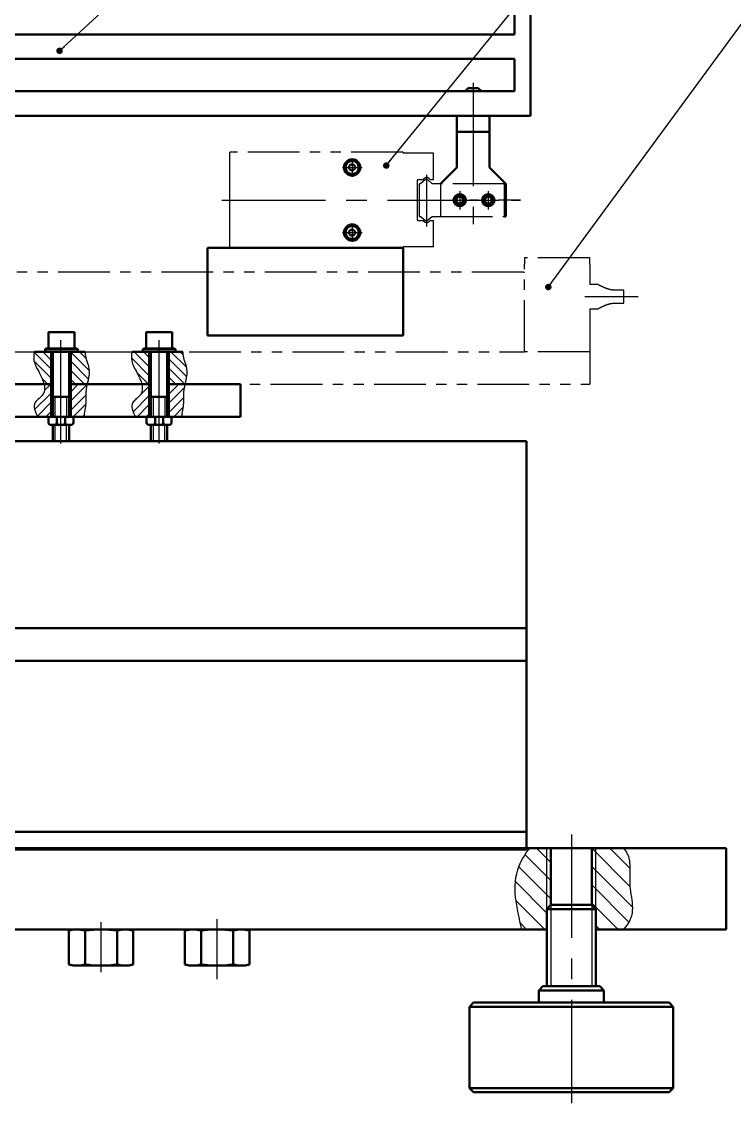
# Model space of a CAD drawing. Header units: millimetres. Extents: x 0 to 1189, y 0 to 841.
# Drawn here: x 512.4 to 599.9, y 552.1 to 686.2 of the extents above; entities that cross this region are included whole.
import ezdxf

# ---------------------------------------------------------------- set-up
doc = ezdxf.new("R2010")
doc.units = ezdxf.units.MM
doc.linetypes.add('CENTERX2', pattern=[20.32, 12.7, -2.54, 2.54, -2.54])
doc.linetypes.add('PHANTOM', pattern=[12.7, 6.35, -1.27, 1.27, -1.27, 1.27, -1.27])
for name, color, linetype in [('中心线', 1, 'CENTERX2'), ('剖面线', 6, 'Continuous'), ('双点划线', 2, 'PHANTOM'), ('符号', 4, 'Continuous')]:
    doc.layers.add(name, color=color, linetype=linetype)
doc.layers.add('粗实线', color=255, linetype='Continuous', lineweight=50)
doc.dimstyles.new('SLDDIMSTYLE1', dxfattribs={"dimtxt": 0.18, "dimasz": 0.8, "dimexe": 0, "dimexo": 0.0625, "dimgap": 0, "dimtad": 0, "dimtih": 1, "dimtoh": 1, "dimdec": 0, "dimrnd": 1e-09, "dimzin": 0, "dimdsep": 46, "dimtxsty": 'Standard', "dimblk1": 'DOT', "dimblk2": 'DOT', "dimsah": 1, "dimcen": 0.09, "dimadec": 0, "dimazin": 0, "dimtfac": 0.8, "dimtdec": 0, "dimtofl": 0, "dimtmove": 0, "dimatfit": 3, "dimldrblk": 'DOT', "dimfxl": 0, "dimfrac": 2, "dimtolj": 1, "dimtzin": 0, "dimarcsym": 0})

# ---------------------------------------------------------------- blocks, each defined once
blk = doc.blocks.new('_Dot')
at = {"color": 0, "linetype": 'ByBlock', "lineweight": -2}
blk.add_line((-0.5, 0), (-1, 0), dxfattribs=at)
at = {"color": 0, "linetype": 'ByBlock', "const_width": 0.5}
blk.add_lwpolyline([(-0.25, 0, 1), (0.25, 0, 1)], format="xyb", close=True, dxfattribs=at)

msp = doc.modelspace()

# ---------------------------------------------------------------- hatches: boundary and pattern name
at = {"layer": '剖面线'}
h = msp.add_hatch(dxfattribs=at)
h.set_pattern_fill('ANSI31', color=256, angle=90, style=0)
edge = h.paths.add_edge_path(flags=0)
edge.add_line((561.3907, 666.5286), (561.3907, 666.1789))
edge.add_spline(control_points=[(561.3907, 666.1789), (561.616, 666.2791), (561.8224, 666.4466), (561.9743, 666.6417)], knot_values=[0.80583317, 0.80583317, 0.80583317, 0.80583317, 0.8376201, 0.8376201, 0.8376201, 0.8376201], weights=[1, 1, 1, 1], degree=3, periodic=0)
edge.add_line((561.9743, 666.6417), (561.5038, 666.6417))
edge.add_line((561.5038, 666.6417), (561.3907, 666.5286))
h = msp.add_hatch(dxfattribs=at)
h.set_pattern_fill('ANSI31', color=256, scale=0.25, angle=90)
edge = h.paths.add_edge_path()
edge.add_line((516.0163, 645.7066), (513.9565, 645.7066))
edge.add_spline(control_points=[(513.9565, 645.7066), (513.876, 645.3225), (513.7961, 644.4063), (514.5418, 643.2412), (515.0487, 642.1628), (515.1559, 641.7066)], knot_values=[1.10109059, 1.10109059, 1.10109059, 1.10109059, 2.25724604, 3.93174235, 5.25142402, 5.25142402, 5.25142402, 5.25142402], degree=3, periodic=0)
edge.add_line((515.1559, 641.7066), (516.0163, 641.7066))
edge.add_line((516.0163, 641.7066), (516.0163, 645.7066))
edge = h.paths.add_edge_path()
edge.add_spline(control_points=[(520.4362, 641.7066), (520.5834, 642.3577), (520.9189, 643.6099), (520.1609, 644.9171), (520.1873, 645.5968), (520.2005, 645.7066)], knot_values=[1.51377028, 1.51377028, 1.51377028, 1.51377028, 3.4751357, 5.25940691, 5.60296628, 5.60296628, 5.60296628, 5.60296628], degree=3, periodic=0)
edge.add_line((520.2005, 645.7066), (518.4163, 645.7066))
edge.add_line((518.4163, 645.7066), (518.4163, 641.7066))
edge.add_line((518.4163, 641.7066), (520.4362, 641.7066))
h = msp.add_hatch(dxfattribs=at)
h.set_pattern_fill('ANSI31', color=256, scale=0.25, angle=90)
edge = h.paths.add_edge_path()
edge.add_line((528.0733, 645.7066), (525.9531, 645.7066))
edge.add_spline(control_points=[(525.9531, 645.7066), (525.8726, 645.3225), (525.7928, 644.4063), (526.5385, 643.2412), (527.0453, 642.1628), (527.1525, 641.7066)], knot_values=[1.10109059, 1.10109059, 1.10109059, 1.10109059, 2.25724604, 3.93174235, 5.25142402, 5.25142402, 5.25142402, 5.25142402], degree=3, periodic=0)
edge.add_line((527.1525, 641.7066), (528.0733, 641.7066))
edge.add_line((528.0733, 641.7066), (528.0733, 645.7066))
edge = h.paths.add_edge_path()
edge.add_spline(control_points=[(532.4328, 641.7066), (532.58, 642.3577), (532.9155, 643.6099), (532.1575, 644.9171), (532.184, 645.5968), (532.1972, 645.7066)], knot_values=[1.51377028, 1.51377028, 1.51377028, 1.51377028, 3.4751357, 5.25940691, 5.60296628, 5.60296628, 5.60296628, 5.60296628], degree=3, periodic=0)
edge.add_line((532.1972, 645.7066), (530.4733, 645.7066))
edge.add_line((530.4733, 645.7066), (530.4733, 641.7066))
edge.add_line((530.4733, 641.7066), (532.4328, 641.7066))
h = msp.add_hatch(dxfattribs=at)
h.set_pattern_fill('ANSI31', color=256, scale=0.25)
edge = h.paths.add_edge_path()
edge.add_line((516.0163, 641.7066), (515.1559, 641.7066))
edge.add_spline(control_points=[(515.1559, 641.7066), (515.1595, 641.6911), (515.163, 641.6757), (515.1664, 641.6603)], knot_values=[5.25142402, 5.25142402, 5.25142402, 5.25142402, 5.29610292, 5.29610292, 5.29610292, 5.29610292], degree=3, periodic=0)
edge.add_spline(control_points=[(515.1664, 641.6603), (515.1818, 641.5898), (515.1943, 641.5198), (515.2035, 641.4505)], knot_values=[5.29610292, 5.29610292, 5.29610292, 5.29610292, 5.50068147, 5.50068147, 5.50068147, 5.50068147], degree=3, periodic=0)
edge.add_spline(control_points=[(515.2035, 641.4505), (515.2099, 641.4027), (515.2147, 641.3552), (515.2177, 641.3082)], knot_values=[5.50068147, 5.50068147, 5.50068147, 5.50068147, 5.64199211, 5.64199211, 5.64199211, 5.64199211], degree=3, periodic=0)
edge.add_spline(control_points=[(515.2177, 641.3082), (515.2208, 641.2623), (515.2221, 641.2169), (515.2218, 641.1719)], knot_values=[5.64199211, 5.64199211, 5.64199211, 5.64199211, 5.77977314, 5.77977314, 5.77977314, 5.77977314], degree=3, periodic=0)
edge.add_spline(control_points=[(515.2218, 641.1719), (515.2214, 641.1257), (515.2192, 641.0799), (515.215, 641.0348)], knot_values=[5.77977314, 5.77977314, 5.77977314, 5.77977314, 5.92159397, 5.92159397, 5.92159397, 5.92159397], degree=3, periodic=0)
edge.add_spline(control_points=[(515.215, 641.0348), (515.212, 641.0022), (515.2079, 640.9699), (515.2027, 640.9379)], knot_values=[5.92159397, 5.92159397, 5.92159397, 5.92159397, 6.02406669, 6.02406669, 6.02406669, 6.02406669], degree=3, periodic=0)
edge.add_spline(control_points=[(515.2027, 640.9379), (515.1973, 640.9045), (515.1907, 640.8714), (515.1829, 640.8388)], knot_values=[6.02406669, 6.02406669, 6.02406669, 6.02406669, 6.13129728, 6.13129728, 6.13129728, 6.13129728], degree=3, periodic=0)
edge.add_spline(control_points=[(515.1829, 640.8388), (515.1779, 640.8181), (515.1724, 640.7976), (515.1664, 640.7773)], knot_values=[6.13129728, 6.13129728, 6.13129728, 6.13129728, 6.19914764, 6.19914764, 6.19914764, 6.19914764], degree=3, periodic=0)
edge.add_spline(control_points=[(515.1664, 640.7773), (515.1601, 640.7558), (515.1532, 640.7344), (515.1457, 640.7133)], knot_values=[6.19914764, 6.19914764, 6.19914764, 6.19914764, 6.27110026, 6.27110026, 6.27110026, 6.27110026], degree=3, periodic=0)
edge.add_spline(control_points=[(515.1457, 640.7133), (515.1386, 640.6934), (515.1309, 640.6736), (515.1228, 640.6541)], knot_values=[6.27110026, 6.27110026, 6.27110026, 6.27110026, 6.33889694, 6.33889694, 6.33889694, 6.33889694], degree=3, periodic=0)
edge.add_spline(control_points=[(515.1228, 640.6541), (515.1141, 640.6333), (515.1048, 640.6128), (515.0949, 640.5925)], knot_values=[6.33889694, 6.33889694, 6.33889694, 6.33889694, 6.41090389, 6.41090389, 6.41090389, 6.41090389], degree=3, periodic=0)
edge.add_spline(control_points=[(515.0949, 640.5925), (515.0856, 640.5734), (515.0757, 640.5544), (515.0652, 640.5357)], knot_values=[6.41090389, 6.41090389, 6.41090389, 6.41090389, 6.47865277, 6.47865277, 6.47865277, 6.47865277], degree=3, periodic=0)
edge.add_spline(control_points=[(515.0652, 640.5357), (515.0541, 640.516), (515.0424, 640.4965), (515.03, 640.4772)], knot_values=[6.47865277, 6.47865277, 6.47865277, 6.47865277, 6.55023779, 6.55023779, 6.55023779, 6.55023779], degree=3, periodic=0)
edge.add_spline(control_points=[(515.03, 640.4772), (515.0255, 640.4701), (515.0077, 640.4429), (514.9885, 640.4163), (514.9736, 640.3968)], knot_values=[6.55023779, 6.55023779, 6.55023779, 6.55023779, 6.57653616, 6.65153072, 6.65153072, 6.65153072, 6.65153072], degree=3, periodic=0)
edge.add_spline(control_points=[(514.9736, 640.3968), (514.9528, 640.3694), (514.9306, 640.3425), (514.9075, 640.3161)], knot_values=[6.65153072, 6.65153072, 6.65153072, 6.65153072, 6.75684466, 6.75684466, 6.75684466, 6.75684466], degree=3, periodic=0)
edge.add_spline(control_points=[(514.9075, 640.3161), (514.8779, 640.2822), (514.8465, 640.249), (514.814, 640.2164)], knot_values=[6.75684466, 6.75684466, 6.75684466, 6.75684466, 6.8915103, 6.8915103, 6.8915103, 6.8915103], degree=3, periodic=0)
edge.add_spline(control_points=[(514.814, 640.2164), (514.7733, 640.1755), (514.7307, 640.1354), (514.6872, 640.0958)], knot_values=[6.8915103, 6.8915103, 6.8915103, 6.8915103, 7.06005547, 7.06005547, 7.06005547, 7.06005547], degree=3, periodic=0)
edge.add_spline(control_points=[(514.6872, 640.0958), (514.6167, 640.0316), (514.5437, 639.9686), (514.4724, 639.9057)], knot_values=[7.06005547, 7.06005547, 7.06005547, 7.06005547, 7.33353007, 7.33353007, 7.33353007, 7.33353007], degree=3, periodic=0)
edge.add_spline(control_points=[(514.4724, 639.9057), (514.4139, 639.854), (514.3566, 639.8023), (514.3028, 639.7498)], knot_values=[7.33353007, 7.33353007, 7.33353007, 7.33353007, 7.55811786, 7.55811786, 7.55811786, 7.55811786], degree=3, periodic=0)
edge.add_spline(control_points=[(514.3028, 639.7498), (514.2685, 639.7165), (514.2357, 639.6828), (514.2048, 639.6487)], knot_values=[7.55811786, 7.55811786, 7.55811786, 7.55811786, 7.70094529, 7.70094529, 7.70094529, 7.70094529], degree=3, periodic=0)
edge.add_spline(control_points=[(514.2048, 639.6487), (514.1867, 639.6285), (514.1692, 639.6082), (514.1525, 639.5877)], knot_values=[7.70094529, 7.70094529, 7.70094529, 7.70094529, 7.78519936, 7.78519936, 7.78519936, 7.78519936], degree=3, periodic=0)
edge.add_spline(control_points=[(514.1525, 639.5877), (514.1344, 639.5654), (514.1172, 639.5429), (514.1012, 639.5201)], knot_values=[7.78519936, 7.78519936, 7.78519936, 7.78519936, 7.87657476, 7.87657476, 7.87657476, 7.87657476], degree=3, periodic=0)
edge.add_spline(control_points=[(514.1012, 639.5201), (514.0892, 639.503), (514.0778, 639.4858), (514.0672, 639.4684)], knot_values=[7.87657476, 7.87657476, 7.87657476, 7.87657476, 7.94505363, 7.94505363, 7.94505363, 7.94505363], degree=3, periodic=0)
edge.add_spline(control_points=[(514.0672, 639.4684), (514.0657, 639.466), (514.0547, 639.4479), (514.0445, 639.4296), (514.0362, 639.4136)], knot_values=[7.94505363, 7.94505363, 7.94505363, 7.94505363, 7.95429496, 8.01597074, 8.01597074, 8.01597074, 8.01597074], degree=3, periodic=0)
edge.add_spline(control_points=[(514.0362, 639.4136), (514.027, 639.3959), (514.0185, 639.378), (514.0106, 639.3599)], knot_values=[8.01597074, 8.01597074, 8.01597074, 8.01597074, 8.08401885, 8.08401885, 8.08401885, 8.08401885], degree=3, periodic=0)
edge.add_spline(control_points=[(514.0106, 639.3599), (514.0023, 639.3409), (513.9947, 639.3217), (513.9879, 639.3022)], knot_values=[8.08401885, 8.08401885, 8.08401885, 8.08401885, 8.15570348, 8.15570348, 8.15570348, 8.15570348], degree=3, periodic=0)
edge.add_spline(control_points=[(513.9879, 639.3022), (513.9814, 639.2838), (513.9755, 639.2652), (513.9702, 639.2464)], knot_values=[8.15570348, 8.15570348, 8.15570348, 8.15570348, 8.22381061, 8.22381061, 8.22381061, 8.22381061], degree=3, periodic=0)
edge.add_spline(control_points=[(513.9702, 639.2464), (513.9647, 639.2266), (513.9598, 639.2067), (513.9556, 639.1866)], knot_values=[8.22381061, 8.22381061, 8.22381061, 8.22381061, 8.29542814, 8.29542814, 8.29542814, 8.29542814], degree=3, periodic=0)
edge.add_spline(control_points=[(513.9556, 639.1866), (513.9516, 639.1674), (513.9482, 639.1481), (513.9454, 639.1286)], knot_values=[8.29542814, 8.29542814, 8.29542814, 8.29542814, 8.36360213, 8.36360213, 8.36360213, 8.36360213], degree=3, periodic=0)
edge.add_spline(control_points=[(513.9454, 639.1286), (513.9424, 639.1082), (513.9401, 639.0876), (513.9384, 639.0668)], knot_values=[8.36360213, 8.36360213, 8.36360213, 8.36360213, 8.43514301, 8.43514301, 8.43514301, 8.43514301], degree=3, periodic=0)
edge.add_spline(control_points=[(513.9384, 639.0668), (513.9368, 639.047), (513.9357, 639.0271), (513.9352, 639.007)], knot_values=[8.43514301, 8.43514301, 8.43514301, 8.43514301, 8.50339337, 8.50339337, 8.50339337, 8.50339337], degree=3, periodic=0)
edge.add_spline(control_points=[(513.9352, 639.007), (513.9346, 638.9859), (513.9346, 638.9647), (513.9352, 638.9433)], knot_values=[8.50339337, 8.50339337, 8.50339337, 8.50339337, 8.57484582, 8.57484582, 8.57484582, 8.57484582], degree=3, periodic=0)
edge.add_spline(control_points=[(513.9352, 638.9433), (513.9358, 638.9229), (513.9369, 638.9023), (513.9385, 638.8816)], knot_values=[8.57484582, 8.57484582, 8.57484582, 8.57484582, 8.64318425, 8.64318425, 8.64318425, 8.64318425], degree=3, periodic=0)
edge.add_spline(control_points=[(513.9385, 638.8816), (513.9408, 638.8523), (513.944, 638.8226), (513.9482, 638.7927)], knot_values=[8.64318425, 8.64318425, 8.64318425, 8.64318425, 8.74007026, 8.74007026, 8.74007026, 8.74007026], degree=3, periodic=0)
edge.add_spline(control_points=[(513.9482, 638.7927), (513.9531, 638.7579), (513.9593, 638.7228), (513.9667, 638.6873)], knot_values=[8.74007026, 8.74007026, 8.74007026, 8.74007026, 8.85286968, 8.85286968, 8.85286968, 8.85286968], degree=3, periodic=0)
edge.add_spline(control_points=[(513.9667, 638.6873), (513.9759, 638.6434), (513.9869, 638.5989), (513.9996, 638.554)], knot_values=[8.85286968, 8.85286968, 8.85286968, 8.85286968, 8.99270993, 8.99270993, 8.99270993, 8.99270993], degree=3, periodic=0)
edge.add_spline(control_points=[(513.9996, 638.554), (514.0123, 638.5091), (514.0267, 638.4637), (514.0425, 638.418)], knot_values=[8.99270993, 8.99270993, 8.99270993, 8.99270993, 9.1324478, 9.1324478, 9.1324478, 9.1324478], degree=3, periodic=0)
edge.add_spline(control_points=[(514.0425, 638.418), (514.0599, 638.3678), (514.0792, 638.3171), (514.1, 638.266)], knot_values=[9.1324478, 9.1324478, 9.1324478, 9.1324478, 9.28571263, 9.28571263, 9.28571263, 9.28571263], degree=3, periodic=0)
edge.add_spline(control_points=[(514.1, 638.266), (514.1361, 638.1773), (514.1771, 638.0873), (514.2217, 637.9963)], knot_values=[9.28571263, 9.28571263, 9.28571263, 9.28571263, 9.55180405, 9.55180405, 9.55180405, 9.55180405], degree=3, periodic=0)
edge.add_spline(control_points=[(514.2217, 637.9963), (514.2686, 637.9007), (514.3195, 637.804), (514.3731, 637.7066)], knot_values=[9.55180405, 9.55180405, 9.55180405, 9.55180405, 9.83135502, 9.83135502, 9.83135502, 9.83135502], degree=3, periodic=0)
edge.add_line((514.3731, 637.7066), (516.0163, 637.7066))
edge.add_line((516.0163, 637.7066), (516.0163, 641.7066))
edge = h.paths.add_edge_path()
edge.add_spline(control_points=[(520.271, 640.2925), (520.2672, 640.4316), (520.266, 640.5942), (520.2769, 640.7577), (520.2788, 640.7821)], knot_values=[6.53645546, 6.53645546, 6.53645546, 6.53645546, 6.96155403, 7.03606813, 7.03606813, 7.03606813, 7.03606813], degree=3, periodic=0)
edge.add_spline(control_points=[(520.2788, 640.7821), (520.2911, 640.941), (520.3142, 641.1009), (520.3434, 641.2612)], knot_values=[6.05106222, 6.05106222, 6.05106222, 6.05106222, 6.53645546, 6.53645546, 6.53645546, 6.53645546], degree=3, periodic=0)
edge.add_spline(control_points=[(520.3434, 641.2612), (520.3704, 641.4093), (520.4025, 641.5578), (520.4362, 641.7066)], knot_values=[5.60296618, 5.60296618, 5.60296618, 5.60296618, 6.05106222, 6.05106222, 6.05106222, 6.05106222], degree=3, periodic=0)
edge.add_line((520.4362, 641.7066), (518.4163, 641.7066))
edge.add_line((518.4163, 641.7066), (518.4163, 637.7066))
edge.add_line((518.4163, 637.7066), (520.0495, 637.7066))
edge.add_spline(control_points=[(520.0495, 637.7066), (520.049, 637.7878), (520.053, 637.8711), (520.0603, 637.9559)], knot_values=[9.26070391, 9.26070391, 9.26070391, 9.26070391, 9.5061581, 9.5061581, 9.5061581, 9.5061581], degree=3, periodic=0)
edge.add_spline(control_points=[(520.0603, 637.9559), (520.0676, 638.0398), (520.078, 638.1251), (520.0905, 638.2115)], knot_values=[9.01825853, 9.01825853, 9.01825853, 9.01825853, 9.26070391, 9.26070391, 9.26070391, 9.26070391], degree=3, periodic=0)
edge.add_spline(control_points=[(520.0905, 638.2115), (520.1034, 638.3015), (520.1186, 638.3925), (520.1347, 638.4841)], knot_values=[8.76580607, 8.76580607, 8.76580607, 8.76580607, 9.01825853, 9.01825853, 9.01825853, 9.01825853], degree=3, periodic=0)
edge.add_spline(control_points=[(520.1347, 638.4841), (520.1511, 638.578), (520.1684, 638.6724), (520.1852, 638.7667)], knot_values=[8.50711092, 8.50711092, 8.50711092, 8.50711092, 8.76580607, 8.76580607, 8.76580607, 8.76580607], degree=3, periodic=0)
edge.add_spline(control_points=[(520.1852, 638.7667), (520.2005, 638.8525), (520.2154, 638.9383), (520.2287, 639.0235)], knot_values=[8.27168646, 8.27168646, 8.27168646, 8.27168646, 8.50711092, 8.50711092, 8.50711092, 8.50711092], degree=3, periodic=0)
edge.add_spline(control_points=[(520.2287, 639.0235), (520.2436, 639.119), (520.2566, 639.2138), (520.2662, 639.3072)], knot_values=[8.00797487, 8.00797487, 8.00797487, 8.00797487, 8.27168646, 8.27168646, 8.27168646, 8.27168646], degree=3, periodic=0)
edge.add_spline(control_points=[(520.2662, 639.3072), (520.2691, 639.3356), (520.2765, 639.4166), (520.281, 639.4965), (520.2829, 639.548)], knot_values=[7.7784181, 7.7784181, 7.7784181, 7.7784181, 7.85846408, 8.00797487, 8.00797487, 8.00797487, 8.00797487], degree=3, periodic=0)
edge.add_spline(control_points=[(520.2829, 639.548), (520.2858, 639.6252), (520.2864, 639.7015), (520.2857, 639.777)], knot_values=[7.55456131, 7.55456131, 7.55456131, 7.55456131, 7.7784181, 7.7784181, 7.7784181, 7.7784181], degree=3, periodic=0)
edge.add_spline(control_points=[(520.2857, 639.777), (520.2842, 639.9519), (520.2756, 640.1228), (520.271, 640.2925)], knot_values=[7.03606813, 7.03606813, 7.03606813, 7.03606813, 7.55456131, 7.55456131, 7.55456131, 7.55456131], degree=3, periodic=0)
h = msp.add_hatch(dxfattribs=at)
h.set_pattern_fill('ANSI31', color=256, scale=0.25)
edge = h.paths.add_edge_path()
edge.add_line((528.0733, 641.7066), (527.1525, 641.7066))
edge.add_spline(control_points=[(527.1525, 641.7066), (527.2602, 641.2484), (527.241, 640.3532), (525.597, 639.438), (526.0097, 638.3607), (526.3698, 637.7066)], knot_values=[5.25142402, 5.25142402, 5.25142402, 5.25142402, 6.57653616, 7.95429496, 9.83135502, 9.83135502, 9.83135502, 9.83135502], degree=3, periodic=0)
edge.add_line((526.3698, 637.7066), (528.0733, 637.7066))
edge.add_line((528.0733, 637.7066), (528.0733, 641.7066))
edge = h.paths.add_edge_path()
edge.add_spline(control_points=[(532.0461, 637.7066), (532.0429, 638.2286), (532.38, 639.3462), (532.2, 640.6029), (532.3571, 641.3719), (532.4328, 641.7066)], knot_values=[5.60296628, 5.60296628, 5.60296628, 5.60296628, 7.18119549, 8.49815482, 9.5061581, 9.5061581, 9.5061581, 9.5061581], degree=3, periodic=0)
edge.add_line((532.4328, 641.7066), (530.4733, 641.7066))
edge.add_line((530.4733, 641.7066), (530.4733, 637.7066))
edge.add_line((530.4733, 637.7066), (532.0461, 637.7066))
h = msp.add_hatch(dxfattribs=at)
h.set_pattern_fill('ANSI31', color=256, scale=0.5, angle=90)
h.set_pattern_definition([(135, (406, 2e-13), (-1.122532, -1.122532), [])])
edge = h.paths.add_edge_path()
edge.add_spline(control_points=[(586.2996, 574.7066), (588.0489, 576.501), (586.4615, 579.8387), (587.4623, 583.3775), (586.3096, 584.7066)], knot_values=[25.60351352, 25.60351352, 25.60351352, 25.60351352, 31.31547948, 36.64139403, 36.64139403, 36.64139403, 36.64139403], degree=3, periodic=0)
edge.add_line((586.3096, 584.7066), (582.9029, 584.7066))
edge.add_line((582.9029, 584.7066), (582.9029, 577.2066))
edge.add_line((582.9029, 577.2066), (582.9029, 574.7066))
edge.add_line((582.9029, 574.7066), (586.2996, 574.7066))
edge = h.paths.add_edge_path()
edge.add_line((576.9029, 584.7066), (574.7953, 584.7066))
edge.add_spline(control_points=[(574.7953, 584.7066), (574.2518, 584.0318), (572.2848, 580.772), (573.2122, 577.3478), (573.8277, 574.7066)], knot_values=[1.87324296, 1.87324296, 1.87324296, 1.87324296, 4.45124251, 12.89951609, 12.89951609, 12.89951609, 12.89951609], degree=3, periodic=0)
edge.add_line((573.8277, 574.7066), (576.9029, 574.7066))
edge.add_line((576.9029, 574.7066), (576.9029, 577.2066))
edge.add_line((576.9029, 577.2066), (576.9029, 584.7066))
h.paths.add_polyline_path([(577.4029, 584.7066), (576.9029, 584.7066), (576.9029, 577.2066), (577.4029, 577.7066)])
h.paths.add_polyline_path([(582.9029, 584.7066), (582.4029, 584.7066), (582.4029, 577.7066), (582.9029, 577.2066)])

# ---------------------------------------------------------------- linework, layer by layer
for p, q in [((516.5209, 637.7066), (516.5209, 640.1529)), ((517.9163, 640.1529), (517.9163, 637.7066)), ((528.578, 637.7066), (528.578, 640.1529)), ((529.9733, 640.1529), (529.9733, 637.7066)), ((516.5209, 634.7066), (516.5209, 636.7066)), ((517.9163, 634.7066), (517.9163, 636.7066)), ((528.578, 634.7066), (528.578, 636.7066)), ((529.9733, 634.7066), (529.9733, 636.7066)), ((576.9029, 577.2066), (576.9029, 584.7066)), ((582.9029, 577.2066), (582.9029, 584.7066)), ((577.4029, 577.7066), (577.4029, 567.7066)), ((582.4029, 577.7066), (582.4029, 567.7066))]:
    msp.add_line(p, q)
for points, knots in [([(513.9565, 645.7066), (513.876, 645.3225), (513.7961, 644.4063), (514.7799, 642.8693), (515.7181, 640.617), (513.6003, 639.438), (514.0131, 638.3607), (514.3731, 637.7066)], [1.10109059, 1.10109059, 1.10109059, 1.10109059, 2.25724604, 3.93174235, 6.57653616, 7.95429496, 9.83135502, 9.83135502, 9.83135502, 9.83135502]), ([(520.2005, 645.7066), (520.1873, 645.5968), (520.1609, 644.9171), (521.1057, 643.2876), (520.1129, 641.2343), (520.3833, 639.3462), (520.0463, 638.2286), (520.0495, 637.7066)], [1.51377028, 1.51377028, 1.51377028, 1.51377028, 1.85732965, 3.64160087, 6.61096956, 7.9279289, 9.5061581, 9.5061581, 9.5061581, 9.5061581]), ([(525.9531, 645.7066), (525.8726, 645.3225), (525.7928, 644.4063), (526.7766, 642.8693), (527.7147, 640.617), (525.597, 639.438), (526.0097, 638.3607), (526.3698, 637.7066)], [1.10109059, 1.10109059, 1.10109059, 1.10109059, 2.25724604, 3.93174235, 6.57653616, 7.95429496, 9.83135502, 9.83135502, 9.83135502, 9.83135502]), ([(532.1972, 645.7066), (532.184, 645.5968), (532.1575, 644.9171), (533.1024, 643.2876), (532.1095, 641.2343), (532.38, 639.3462), (532.0429, 638.2286), (532.0461, 637.7066)], [1.51377028, 1.51377028, 1.51377028, 1.51377028, 1.85732965, 3.64160087, 6.61096956, 7.9279289, 9.5061581, 9.5061581, 9.5061581, 9.5061581]), ([(573.8277, 574.7066), (573.2122, 577.3478), (572.2848, 580.772), (574.2518, 584.0318), (574.7953, 584.7066)], [1.87324296, 1.87324296, 1.87324296, 1.87324296, 10.32151654, 12.89951609, 12.89951609, 12.89951609, 12.89951609]), ([(586.3096, 584.7066), (587.4623, 583.3775), (586.4615, 579.8387), (588.0489, 576.501), (586.2996, 574.7066)], [25.60351352, 25.60351352, 25.60351352, 25.60351352, 30.92942807, 36.64139403, 36.64139403, 36.64139403, 36.64139403])]:
    msp.add_open_spline(points, degree=3, knots=knots)
at = {"layer": '中心线'}
for p, q in [((567.8504, 678.7561), (567.8504, 661.3814)), ((552.9804, 669.4463), (552.9804, 667.2006)), ((551.7826, 668.3466), (554.2233, 668.3466)), ((562.1004, 667.4296), (562.1004, 661.1037)), ((566.2004, 665.4264), (566.2004, 663.1807)), ((569.7004, 665.4264), (569.7004, 663.1807)), ((536.9921, 664.3268), (573.6727, 664.3268)), ((565.0026, 664.3268), (567.4433, 664.3268)), ((568.5026, 664.3268), (567.4433, 664.3268)), ((568.5026, 664.3268), (570.9433, 664.3268)), ((573.6727, 664.3268), (570.9433, 664.3268)), ((552.9804, 661.4463), (552.9804, 659.2006)), ((551.7826, 660.3466), (554.2233, 660.3466)), ((581.5649, 652.4716), (588.1068, 652.4716)), ((517.2224, 634.439), (517.2224, 648.5066)), ((529.2794, 634.439), (529.2794, 648.5066)), ((579.9029, 586.3499), (579.9029, 552.1169)), ((522.1544, 569.428), (522.1544, 575.5918)), ((536.4044, 568.5703), (536.4044, 575.9649))]:
    msp.add_line(p, q, dxfattribs=at)
at = {"layer": '双点划线'}
for p, q in [((559.2304, 670.2216), (537.9804, 670.2216)), ((537.9804, 665.1966), (537.9804, 670.2216)), ((559.2304, 670.2216), (559.2304, 670.0966)), ((562.9804, 670.0966), (559.2304, 670.0966)), ((562.9804, 666.9173), (562.9804, 670.0966)), ((560.9804, 666.7466), (560.9804, 661.9466)), ((561.6973, 666.8466), (561.0804, 666.8466)), ((561.9386, 666.8174), (561.3604, 666.3268)), ((562.8304, 666.3268), (562.2637, 666.816)), ((562.9096, 666.8466), (562.5634, 666.8466)), ((562.9804, 666.9173), (562.9096, 666.8466)), ((561.2711, 666.3268), (561.2004, 666.256)), ((561.2004, 666.256), (561.2004, 662.3975)), ((561.3604, 666.3268), (561.2711, 666.3268)), ((563.8504, 666.3268), (562.8304, 666.3268)), ((571.7004, 666.3268), (563.8504, 666.3268)), ((563.8504, 666.3268), (563.8504, 662.3268)), ((571.7004, 662.3268), (571.7004, 666.3268)), ((537.9804, 663.4966), (537.9804, 665.1966)), ((537.9804, 658.4716), (537.9804, 663.4966)), ((561.0804, 661.8466), (561.6973, 661.8466)), ((561.2004, 662.3975), (561.2711, 662.3268)), ((561.2711, 662.3268), (561.3604, 662.3268)), ((561.3604, 662.3268), (561.9487, 661.878)), ((562.2536, 661.8792), (562.8304, 662.3268)), ((562.5634, 661.8466), (562.9096, 661.8466)), ((562.8304, 662.3268), (563.8504, 662.3268)), ((562.9096, 661.8466), (562.9804, 661.7759)), ((562.9804, 658.5966), (562.9804, 661.7759)), ((563.8504, 662.3268), (571.7004, 662.3268)), ((562.9804, 658.5966), (559.2304, 658.5966)), ((559.2304, 658.4716), (559.2304, 658.5966)), ((535.2304, 658.4716), (559.2304, 658.4716)), ((537.9804, 658.4716), (559.2304, 658.4716)), ((582.1544, 657.2575), (574.1544, 657.2575)), ((574.1544, 657.2575), (574.1544, 656.4716)), ((582.1544, 656.4716), (582.1544, 657.2575)), ((574.1544, 645.7066), (574.1544, 656.4716)), ((582.1544, 656.4716), (582.1544, 653.9716)), ((574.0139, 655.4716), (482.1637, 655.4716)), ((574.0139, 655.4716), (574.1544, 655.4716)), ((583.1544, 653.9716), (582.1544, 653.9716)), ((586.3544, 653.2716), (585.1544, 653.2716)), ((586.3544, 652.4716), (586.3544, 653.2716)), ((586.3544, 651.6716), (586.3544, 652.4716)), ((582.1544, 650.9716), (583.1544, 650.9716)), ((582.1544, 650.9716), (582.1544, 645.7066)), ((585.1544, 651.6716), (586.3544, 651.6716)), ((482.1637, 645.7066), (574.1544, 645.7066)), ((582.1544, 645.7066), (574.1544, 645.7066)), ((582.1544, 645.7066), (582.1544, 641.7066)), ((482.1637, 641.7066), (516.2163, 641.7066)), ((518.2163, 641.7066), (528.2733, 641.7066)), ((530.2733, 641.7066), (582.1544, 641.7066))]:
    msp.add_line(p, q, dxfattribs=at)
for centre, radius, start, end in [((561.0804, 666.7466), 0.1, 90, 180), ((562.1304, 666.5966), 0.5, 104.902772, 150), ((562.1004, 666.6268), 0.25, 49.192233, 130.313301), ((562.1304, 666.9266), 0.2, 49.987937, 130.012063), ((562.1304, 666.5966), 0.5, 30, 75.097228), ((561.0804, 661.9466), 0.1, 180, 270), ((562.1304, 662.0966), 0.5, 210, 255.097228), ((562.1004, 662.0768), 0.25, 232.666171, 307.809152), ((562.1304, 661.7666), 0.2, 229.987937, 310.012063), ((562.1304, 662.0966), 0.5, 284.902772, 330)]:
    msp.add_arc(centre, radius, start, end, dxfattribs=at)
for points, knots in [([(585.1544, 653.2716), (585.0182, 653.282), (584.7201, 653.3047), (584.2486, 653.4506), (583.7157, 653.6794), (583.3506, 653.8695), (583.1544, 653.9716)], [0, 0, 0, 0, 0.1914657, 0.41924302, 0.68790402, 1, 1, 1, 1]), ([(583.1544, 650.9716), (583.4421, 651.1193), (583.8958, 651.3521), (584.5689, 651.6122), (584.9548, 651.6514), (585.1544, 651.6716)], [0, 0, 0, 0, 0.45539794, 0.71822004, 1, 1, 1, 1])]:
    msp.add_open_spline(points, degree=3, knots=knots, dxfattribs=at)
at = {"layer": '粗实线'}
for p, q in [((572.9029, 692.7066), (572.9029, 684.7066)), ((574.9029, 692.7066), (574.9029, 674.7066)), ((572.9029, 684.7066), (381.6976, 684.7066)), ((482.1637, 681.7066), (572.9029, 681.7066)), ((572.9029, 681.7066), (572.9029, 677.7066)), ((482.1637, 677.7066), (572.9029, 677.7066)), ((567.2504, 678.1066), (566.8504, 677.7066)), ((567.2504, 678.1066), (568.4504, 678.1066)), ((568.8504, 677.7066), (568.4504, 678.1066)), ((482.1637, 674.7066), (574.9029, 674.7066)), ((565.8504, 672.7066), (565.8504, 674.7066)), ((569.8504, 674.7066), (569.8504, 672.7066)), ((565.8504, 668.3268), (565.8504, 672.7066)), ((565.8504, 672.7066), (569.8504, 672.7066)), ((569.8504, 672.7066), (569.8504, 668.3268)), ((563.8504, 666.3268), (565.8504, 668.3268)), ((569.8504, 668.3268), (571.8504, 666.3268)), ((571.8504, 666.3268), (571.7004, 666.3268)), ((571.8504, 662.3268), (571.8504, 666.3268)), ((571.7004, 662.3268), (571.8504, 662.3268)), ((535.2304, 658.4716), (535.2304, 648.7066)), ((535.2304, 658.4716), (559.2304, 658.4716)), ((559.2304, 658.4716), (559.2304, 648.7066)), ((515.6794, 648.0866), (515.6794, 646.1066)), ((518.7654, 648.0866), (515.6794, 648.0866)), ((515.6994, 648.1066), (518.7468, 648.1066)), ((518.7468, 648.1066), (518.8594, 648.1066)), ((518.8794, 648.0866), (518.7654, 648.0866)), ((518.8794, 646.1066), (518.8794, 648.0866)), ((527.6794, 648.0866), (527.6794, 646.1066)), ((530.8794, 648.0866), (527.6794, 648.0866)), ((527.6994, 648.1066), (530.8594, 648.1066)), ((530.8794, 646.1066), (530.8794, 648.0866)), ((535.2304, 647.7066), (535.2304, 648.7066)), ((559.2304, 648.7066), (559.2304, 647.7066)), ((559.2304, 647.7066), (535.2304, 647.7066)), ((513.9565, 645.7066), (520.2005, 645.7066)), ((515.3794, 646.1066), (515.2794, 646.0066)), ((515.2794, 646.0066), (515.2794, 645.7066)), ((519.2794, 646.0066), (515.2794, 646.0066)), ((515.2794, 645.7066), (519.2794, 645.7066)), ((519.1794, 646.1066), (515.3794, 646.1066)), ((516.0163, 645.7066), (516.0163, 637.7066)), ((516.2163, 637.7066), (516.2163, 645.7066)), ((518.2163, 637.7066), (518.2163, 645.7066)), ((518.4163, 645.7066), (518.4163, 637.7066)), ((519.2794, 646.0066), (519.1794, 646.1066)), ((519.2794, 645.7066), (519.2794, 646.0066)), ((525.9531, 645.7066), (532.1972, 645.7066)), ((527.3794, 646.1066), (527.2794, 646.0066)), ((527.2794, 646.0066), (527.2794, 645.7066)), ((531.2794, 646.0066), (527.2794, 646.0066)), ((527.2794, 645.7066), (531.2794, 645.7066)), ((531.1794, 646.1066), (527.3794, 646.1066)), ((528.0733, 645.7066), (528.0733, 637.7066)), ((528.2733, 637.7066), (528.2733, 645.7066)), ((530.2733, 637.7066), (530.2733, 645.7066)), ((530.4733, 645.7066), (530.4733, 637.7066)), ((531.2794, 646.0066), (531.1794, 646.1066)), ((531.2794, 645.7066), (531.2794, 646.0066)), ((507.2794, 641.7066), (516.2163, 641.7066)), ((518.2163, 641.7066), (528.2733, 641.7066)), ((530.2733, 641.7066), (539.2794, 641.7066)), ((539.2794, 641.7066), (539.2794, 637.7066)), ((516.0163, 640.1529), (518.4163, 640.1529)), ((528.0733, 640.1529), (530.4733, 640.1529)), ((539.2794, 637.7066), (507.2794, 637.7066)), ((515.6809, 637.0066), (515.6809, 637.7066)), ((516.7163, 637.0066), (516.7163, 637.7066)), ((516.7163, 637.0066), (516.7163, 637.7066)), ((517.7285, 637.0066), (517.7285, 637.7066)), ((517.7285, 637.0066), (517.7285, 637.7066)), ((518.7587, 637.0066), (518.7587, 637.7066)), ((527.7379, 637.0066), (527.7379, 637.7066)), ((528.7733, 637.0066), (528.7733, 637.7066)), ((528.7733, 637.0066), (528.7733, 637.7066)), ((529.7855, 637.0066), (529.7855, 637.7066)), ((529.7855, 637.0066), (529.7855, 637.7066)), ((530.8157, 637.0066), (530.8157, 637.7066)), ((516.4163, 636.7066), (515.9809, 636.7066)), ((516.8382, 636.7066), (516.0781, 636.7066)), ((516.2163, 636.7066), (516.2163, 634.7066)), ((516.2224, 636.7066), (516.2224, 634.7066)), ((516.4163, 636.7066), (517.0163, 636.7066)), ((516.8382, 636.7066), (517.6188, 636.7066)), ((517.0163, 636.7066), (517.4285, 636.7066)), ((517.4285, 636.7066), (518.0285, 636.7066)), ((518.3754, 636.7066), (517.6188, 636.7066)), ((518.0285, 636.7066), (518.4587, 636.7066)), ((518.2163, 634.7066), (518.2163, 636.7066)), ((518.2224, 634.7066), (518.2224, 636.7066)), ((528.4733, 636.7066), (528.0379, 636.7066)), ((528.8952, 636.7066), (528.1352, 636.7066)), ((528.2733, 636.7066), (528.2733, 634.7066)), ((528.2794, 636.7066), (528.2794, 634.7066)), ((528.4733, 636.7066), (529.0733, 636.7066)), ((528.8952, 636.7066), (529.6758, 636.7066)), ((529.0733, 636.7066), (529.4855, 636.7066)), ((529.4855, 636.7066), (530.0855, 636.7066)), ((530.4324, 636.7066), (529.6758, 636.7066)), ((530.0855, 636.7066), (530.5157, 636.7066)), ((530.2733, 634.7066), (530.2733, 636.7066)), ((530.2794, 634.7066), (530.2794, 636.7066)), ((482.1637, 634.7066), (574.4044, 634.7066)), ((574.4044, 634.7066), (574.4044, 611.7066)), ((482.1637, 611.7066), (574.4044, 611.7066)), ((574.4044, 611.7066), (574.4044, 607.7066)), ((482.1637, 607.7066), (574.4044, 607.7066)), ((574.4044, 607.7066), (574.4044, 586.7066)), ((482.1637, 586.7066), (574.4044, 586.7066)), ((574.4044, 586.7066), (574.4044, 586.2066)), ((574.4044, 586.2066), (574.4044, 585.7066)), ((574.4044, 585.7066), (574.4044, 584.7066)), ((373.4044, 584.5066), (574.4044, 584.5066)), ((508.8907, 584.7066), (527.6907, 584.7066)), ((527.6907, 584.7066), (527.6907, 584.5066)), ((527.6907, 584.7066), (527.8907, 584.7066)), ((527.8907, 584.5066), (527.8907, 584.7066)), ((527.8907, 584.7066), (546.6907, 584.7066)), ((546.6907, 584.7066), (546.6907, 584.5066)), ((546.6907, 584.7066), (546.8907, 584.7066)), ((546.8907, 584.5066), (546.8907, 584.7066)), ((546.8907, 584.7066), (565.6907, 584.7066)), ((565.6907, 584.7066), (565.6907, 584.5066)), ((565.6907, 584.7066), (565.8907, 584.7066)), ((565.8907, 584.5066), (565.8907, 584.7066)), ((565.8907, 584.7066), (574.4044, 584.7066)), ((574.4044, 584.5066), (574.4044, 584.7066)), ((598.9029, 584.7066), (574.4044, 584.7066)), ((574.7953, 584.7066), (586.3096, 584.7066)), ((577.4029, 577.7066), (577.4029, 584.7066)), ((582.4029, 577.7066), (582.4029, 584.7066)), ((598.9029, 584.7066), (598.9029, 574.7066)), ((577.4029, 577.7066), (576.9029, 577.2066)), ((576.9029, 577.2066), (576.9029, 574.7066)), ((576.9029, 577.2066), (582.9029, 577.2066)), ((577.4029, 577.7066), (582.4029, 577.7066)), ((582.4029, 577.7066), (582.9029, 577.2066)), ((582.9029, 577.2066), (582.9029, 574.7066)), ((576.9029, 574.7066), (209.3559, 574.7066)), ((518.7293, 574.7066), (518.1994, 574.5646)), ((518.1994, 570.3885), (518.1994, 574.5646)), ((520.1769, 570.3885), (520.1769, 574.5646)), ((524.1319, 570.3885), (524.1319, 574.5646)), ((526.1094, 574.5646), (525.5795, 574.7066)), ((526.1094, 570.3885), (526.1094, 574.5646)), ((532.9793, 574.7066), (532.4494, 574.5646)), ((532.4494, 574.5646), (532.4494, 570.3885)), ((534.4269, 574.5646), (534.4269, 570.3885)), ((538.3819, 574.5646), (538.3819, 570.3885)), ((540.3594, 574.5646), (539.8295, 574.7066)), ((540.3594, 574.5646), (540.3594, 570.3885)), ((573.8277, 574.7066), (576.9029, 574.7066)), ((576.9029, 574.7066), (576.9029, 567.7066)), ((598.9029, 574.7066), (582.9029, 574.7066)), ((582.9029, 574.7066), (582.9029, 567.7066)), ((586.2996, 574.7066), (582.9029, 574.7066)), ((518.1994, 570.3885), (518.7293, 570.2466)), ((518.7293, 570.2466), (519.1882, 570.2466)), ((522.1544, 570.2466), (519.1882, 570.2466)), ((522.1544, 570.2466), (525.1207, 570.2466)), ((525.1207, 570.2466), (525.5795, 570.2466)), ((525.5795, 570.2466), (526.1094, 570.3885)), ((532.4494, 570.3885), (532.9793, 570.2466)), ((533.4382, 570.2466), (532.9793, 570.2466)), ((536.4044, 570.2466), (533.4382, 570.2466)), ((539.3707, 570.2466), (536.4044, 570.2466)), ((539.8295, 570.2466), (539.3707, 570.2466)), ((539.8295, 570.2466), (540.3594, 570.3885)), ((576.4029, 567.7066), (575.9029, 567.2066)), ((576.9029, 567.7066), (576.4029, 567.7066)), ((576.9029, 567.7066), (582.9029, 567.7066)), ((582.9029, 567.7066), (583.4029, 567.7066)), ((583.4029, 567.7066), (583.9029, 567.2066)), ((575.9029, 567.2066), (575.9029, 565.7066)), ((575.9029, 567.2066), (583.9029, 567.2066)), ((583.9029, 567.2066), (583.9029, 565.7066)), ((567.9029, 565.7066), (567.4029, 565.2066)), ((567.4029, 555.2066), (567.4029, 565.2066)), ((567.4029, 565.2066), (592.4029, 565.2066)), ((567.9029, 565.7066), (591.9029, 565.7066)), ((591.9029, 565.7066), (592.4029, 565.2066)), ((592.4029, 565.2066), (592.4029, 555.2066)), ((567.9029, 554.7066), (567.4029, 555.2066)), ((592.4029, 555.2066), (567.4029, 555.2066)), ((579.9029, 554.7066), (567.9029, 554.7066)), ((586.9029, 554.7066), (572.9029, 554.7066)), ((579.9029, 554.7066), (591.9029, 554.7066)), ((592.4029, 555.2066), (591.9029, 554.7066))]:
    msp.add_line(p, q, dxfattribs=at)
for centre, radius in [((552.9804, 668.3466), 1), ((552.9804, 668.3466), 0.8105), ((552.9804, 668.3466), 0.3775), ((566.2004, 664.3268), 0.75), ((566.2004, 664.3268), 0.6147), ((566.2004, 664.3268), 0.4268), ((569.7004, 664.3268), 0.75), ((569.7004, 664.3268), 0.6147), ((569.7004, 664.3268), 0.4268), ((552.9804, 660.3466), 1), ((552.9804, 660.3466), 0.8105), ((552.9804, 660.3466), 0.3775)]:
    msp.add_circle(centre, radius, dxfattribs=at)
for centre, radius, start, end in [((515.6994, 648.0866), 0.02, 90, 180), ((518.8594, 648.0866), 0.02, 0, 90), ((527.6994, 648.0866), 0.02, 90, 180), ((530.8594, 648.0866), 0.02, 0, 90), ((515.9809, 637.0066), 0.3, 180, 270), ((516.4163, 637.0066), 0.3, 270, 0), ((517.0163, 637.0066), 0.3, 180, 270), ((517.4285, 637.0066), 0.3, 270, 0), ((518.0285, 637.0066), 0.3, 180, 270), ((518.4587, 637.0066), 0.3, 270, 0), ((528.0379, 637.0066), 0.3, 180, 270), ((528.4733, 637.0066), 0.3, 270, 0), ((529.0733, 637.0066), 0.3, 180, 270), ((529.4855, 637.0066), 0.3, 270, 0), ((530.0855, 637.0066), 0.3, 180, 270), ((530.5157, 637.0066), 0.3, 270, 0)]:
    msp.add_arc(centre, radius, start, end, dxfattribs=at)
for points, knots in [([(518.1994, 574.5646), (518.2734, 574.5837), (518.6013, 574.6686), (518.9321, 574.69), (519.1882, 574.7066)], [0, 0, 0, 0, 0.22571157, 1, 1, 1, 1]), ([(519.1882, 574.7066), (519.3531, 574.6996), (519.6839, 574.6856), (520.0123, 574.605), (520.1769, 574.5646)], [0, 0, 0, 0, 0.49879082, 1, 1, 1, 1]), ([(520.1769, 574.5646), (520.5046, 574.6048), (521.1614, 574.6855), (521.8229, 574.6995), (522.1544, 574.7066)], [0, 0, 0, 0, 0.49896317, 1, 1, 1, 1]), ([(522.1544, 574.7066), (522.4844, 574.6996), (523.1459, 574.6856), (523.8027, 574.605), (524.1319, 574.5646)], [0, 0, 0, 0, 0.49879082, 1, 1, 1, 1]), ([(524.1319, 574.5646), (524.2958, 574.6048), (524.6241, 574.6855), (524.9549, 574.6995), (525.1207, 574.7066)], [0, 0, 0, 0, 0.49896317, 1, 1, 1, 1]), ([(525.1207, 574.7066), (525.2856, 574.6996), (525.6164, 574.6856), (525.9448, 574.605), (526.1094, 574.5646)], [0, 0, 0, 0, 0.49879082, 1, 1, 1, 1]), ([(532.4494, 574.5646), (532.6133, 574.6048), (532.9416, 574.6855), (533.2724, 574.6995), (533.4382, 574.7066)], [0, 0, 0, 0, 0.49896317, 1, 1, 1, 1]), ([(533.4382, 574.7066), (533.6031, 574.6996), (533.9339, 574.6856), (534.2623, 574.605), (534.4269, 574.5646)], [0, 0, 0, 0, 0.49879082, 1, 1, 1, 1]), ([(534.4269, 574.5646), (534.5749, 574.5837), (535.2307, 574.6686), (535.8922, 574.69), (536.4044, 574.7066)], [0, 0, 0, 0, 0.22571157, 1, 1, 1, 1]), ([(536.4044, 574.7066), (536.7344, 574.6996), (537.3959, 574.6856), (538.0527, 574.605), (538.3819, 574.5646)], [0, 0, 0, 0, 0.49879082, 1, 1, 1, 1]), ([(538.3819, 574.5646), (538.5458, 574.6048), (538.8741, 574.6855), (539.2049, 574.6995), (539.3707, 574.7066)], [0, 0, 0, 0, 0.498963166, 1, 1, 1, 1]), ([(539.3707, 574.7066), (539.5356, 574.6996), (539.8664, 574.6856), (540.1948, 574.605), (540.3594, 574.5646)], [0, 0, 0, 0, 0.49879082, 1, 1, 1, 1]), ([(519.1882, 570.2466), (518.9321, 570.2631), (518.6013, 570.2845), (518.2734, 570.3694), (518.1994, 570.3885)], [0, 0, 0, 0, 0.774288431, 1, 1, 1, 1]), ([(520.1769, 570.3885), (520.0131, 570.3483), (519.6847, 570.2676), (519.3539, 570.2536), (519.1882, 570.2466)], [0, 0, 0, 0, 0.49896317, 1, 1, 1, 1]), ([(522.1544, 570.2466), (521.8244, 570.2535), (521.1629, 570.2675), (520.5061, 570.3481), (520.1769, 570.3885)], [0, 0, 0, 0, 0.49879082, 1, 1, 1, 1]), ([(524.1319, 570.3885), (523.8042, 570.3483), (523.1474, 570.2676), (522.4859, 570.2536), (522.1544, 570.2466)], [0, 0, 0, 0, 0.49896317, 1, 1, 1, 1]), ([(525.1207, 570.2466), (524.9557, 570.2535), (524.6249, 570.2675), (524.2965, 570.3481), (524.1319, 570.3885)], [0, 0, 0, 0, 0.49879082, 1, 1, 1, 1]), ([(526.1094, 570.3885), (525.9456, 570.3483), (525.6172, 570.2676), (525.2864, 570.2536), (525.1207, 570.2466)], [0, 0, 0, 0, 0.49896317, 1, 1, 1, 1]), ([(533.4382, 570.2466), (533.2732, 570.2535), (532.9424, 570.2675), (532.614, 570.3481), (532.4494, 570.3885)], [0, 0, 0, 0, 0.49879082, 1, 1, 1, 1]), ([(534.4269, 570.3885), (534.2631, 570.3483), (533.9347, 570.2676), (533.6039, 570.2536), (533.4382, 570.2466)], [0, 0, 0, 0, 0.49896317, 1, 1, 1, 1]), ([(536.4044, 570.2466), (535.8922, 570.2631), (535.2307, 570.2845), (534.5749, 570.3694), (534.4269, 570.3885)], [0, 0, 0, 0, 0.77428843, 1, 1, 1, 1]), ([(538.3819, 570.3885), (538.0542, 570.3483), (537.3974, 570.2676), (536.7359, 570.2536), (536.4044, 570.2466)], [0, 0, 0, 0, 0.49896317, 1, 1, 1, 1]), ([(539.3707, 570.2466), (539.2057, 570.2535), (538.8749, 570.2675), (538.5465, 570.3481), (538.3819, 570.3885)], [0, 0, 0, 0, 0.49879082, 1, 1, 1, 1]), ([(540.3594, 570.3885), (540.1956, 570.3483), (539.8672, 570.2676), (539.5364, 570.2536), (539.3707, 570.2466)], [0, 0, 0, 0, 0.49896317, 1, 1, 1, 1])]:
    msp.add_open_spline(points, degree=3, knots=knots, dxfattribs=at)

# ---------------------------------------------------------------- leaders
at = {"layer": '符号'}
for points in [[(364.2223, 668.1781), (569.9546, 798.7483)], [(429.253, 646.0173), (604.0084, 798.7483)], [(480.0251, 682.5187), (621.7821, 798.7483)], [(517.05, 682.6851), (643.0201, 798.7483)], [(557.1739, 668.5788), (663.1145, 798.7483)], [(577.0758, 653.6488), (683.5356, 798.7483)]]:
    msp.add_leader(points, dimstyle='SLDDIMSTYLE1', dxfattribs=at)

doc.saveas('drawing.dxf')
